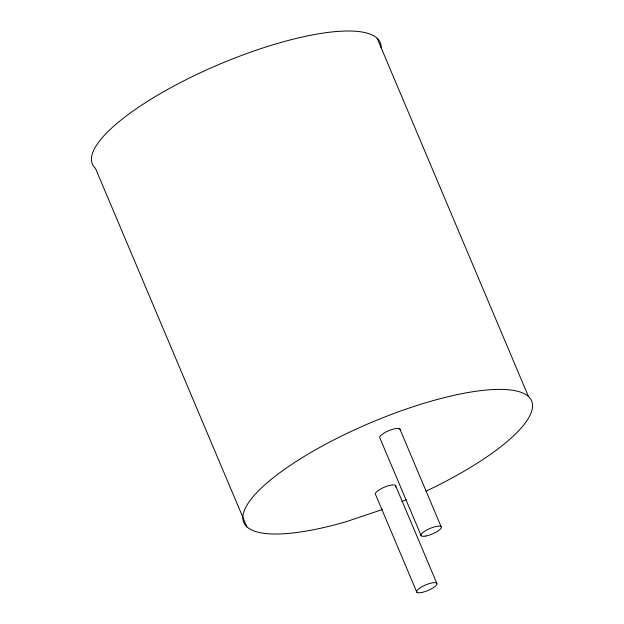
<?xml version="1.0" encoding="UTF-8"?>
<svg xmlns="http://www.w3.org/2000/svg" width="624" height="624" viewBox="0 0 624 624"><rect width="100%" height="100%" fill="white"/><g stroke="black" fill="none" stroke-linecap="round" stroke-linejoin="round"><path stroke-width="0.94" d="M401.77 501.532L406.201 499.676M382.255 509.574L346.702 521.524A156.211 42.533 -22.9 0 1 270.262 480.184A156.211 42.533 -22.9 0 1 506.68 389.618A156.211 42.533 -22.9 0 1 426.098 491.111M377.122 38.22L528.505 396.599M399.805 428.883L441.09 526.625M421.216 535.813L379.922 438.071A11.029 3.003 -22.9 0 1 388.783 430.677A11.029 3.003 -22.9 0 1 400.085 429.616M395.46 485.371L436.745 583.112M416.863 592.301L375.578 494.567A11.029 3.003 -22.9 0 1 385.772 486.634A11.029 3.003 -22.9 0 1 395.327 487.102M246.878 526.82L95.495 168.433A156.211 42.533 -22.9 0 1 219.453 64.272A156.211 42.533 -22.9 0 1 381.155 47.572M421.473 592.527A11.029 3.003 -22.9 0 0 437.026 583.846A11.029 3.003 -22.9 0 0 421.918 586.755A11.029 3.003 -22.9 0 0 421.473 592.527M425.818 536.039A11.029 3.003 -22.9 0 0 441.371 527.358A11.029 3.003 -22.9 0 0 426.262 530.26A11.029 3.003 -22.9 0 0 425.818 536.039"/></g></svg>
